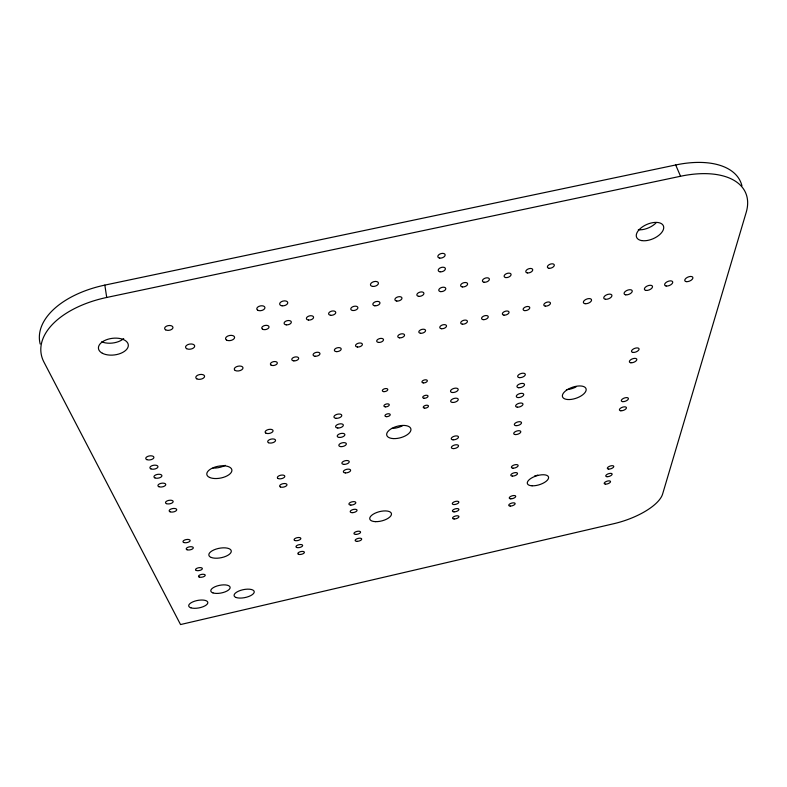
<?xml version="1.0" encoding="UTF-8"?>
<svg xmlns="http://www.w3.org/2000/svg" width="787" height="787" viewBox="0 0 787 787"><rect width="100%" height="100%" fill="white"/><g stroke="black" fill="none" stroke-linecap="round" stroke-linejoin="round"><path stroke-width="1.18" d="M106.717 297.466L680.548 176.258A83.491 44.397 -23.8 0 1 746.184 212.421L662.634 493.961A46.551 18.081 -18.3 0 1 613.899 523.68L180.538 624.553L43.944 362.089A84.239 47.102 -7.3 0 1 106.717 297.466L104.838 285.11L675.689 164.975A83.078 44.78 -24 0 1 741.944 185.86M675.689 164.975L680.548 176.258M40.196 344.037A83.806 47.486 -7.2 0 1 104.838 285.11M656.368 222.544A14.491 7.87 -23.5 0 1 638.316 229.774M123.707 338.587A14.963 8.441 -6.8 0 1 101.68 341.814M537.787 475.073A11.038 4.712 -17.3 0 1 534.491 476.066M575.966 386.988A12.366 5.843 -19 0 1 566.394 389.644M402.57 425.728A12.415 6.03 -14.9 0 1 391.7 428.443M225.259 465.333A12.69 6.099 -10.6 0 1 212.992 468.078M641.592 240.576A14.56 7.801 -23.3 0 0 663.598 228.742A14.56 7.801 -23.3 0 0 644.828 225.416A14.56 7.801 -23.3 0 0 641.592 240.576M102.359 353.255A15.032 8.372 -7 0 0 127.642 347.952A15.032 8.372 -7 0 0 110.121 338.695A15.032 8.372 -7 0 0 102.359 353.255M532.081 485.805A11.077 4.663 -17.3 0 0 548.588 477.876A11.077 4.663 -17.3 0 0 533.153 477.158A11.077 4.663 -17.3 0 0 532.081 485.805M567.486 399.501A12.425 5.784 -19 0 0 586.138 390.145A12.425 5.784 -19 0 0 569.217 388.611A12.425 5.784 -19 0 0 567.486 399.501M375.625 521.653A11.156 4.771 -14.2 0 0 391.473 513.832A11.156 4.771 -14.2 0 0 374.72 513.37A11.156 4.771 -14.2 0 0 375.625 521.653M393.116 438.575A12.464 5.962 -14.9 0 0 410.952 429.348A12.464 5.962 -14.9 0 0 392.379 428.118A12.464 5.962 -14.9 0 0 393.116 438.575M211.31 557.481A11.402 4.811 -11 0 0 230.532 553.133A11.402 4.811 -11 0 0 218.333 548.47A11.402 4.811 -11 0 0 211.31 557.481M209.539 477.424A12.749 6.04 -10.7 0 0 231.063 472.682A12.749 6.04 -10.7 0 0 217.409 466.406A12.749 6.04 -10.7 0 0 209.539 477.424M424.596 408.148A2.705 1.328 -15.7 0 0 428.492 406.102A2.705 1.328 -15.7 0 0 424.498 405.807A2.705 1.328 -15.7 0 0 424.596 408.148M424.104 398.252A2.745 1.358 -15.8 0 0 428.049 396.166A2.745 1.358 -15.8 0 0 423.996 395.851A2.745 1.358 -15.8 0 0 424.104 398.252M386.378 416.657A2.715 1.338 -14.7 0 0 390.234 414.621A2.715 1.338 -14.7 0 0 386.151 414.336A2.715 1.338 -14.7 0 0 386.378 416.657M385.374 406.849A2.754 1.367 -14.8 0 0 389.28 404.764A2.754 1.367 -14.8 0 0 385.148 404.459A2.754 1.367 -14.8 0 0 385.374 406.849M545.293 306.113A3.482 1.83 -19.7 0 0 550.467 303.339A3.482 1.83 -19.7 0 0 545.637 302.72A3.482 1.83 -19.7 0 0 545.293 306.113M524.644 310.609A3.482 1.84 -19.2 0 0 529.789 307.835A3.482 1.84 -19.2 0 0 524.909 307.235A3.482 1.84 -19.2 0 0 524.644 310.609M503.946 315.125A3.482 1.849 -18.6 0 0 509.061 312.35A3.482 1.849 -18.6 0 0 504.123 311.75A3.482 1.849 -18.6 0 0 503.946 315.125M483.179 319.64A3.482 1.859 -18 0 0 488.274 316.876A3.482 1.859 -18 0 0 483.287 316.285A3.482 1.859 -18 0 0 483.179 319.64M462.372 324.175A3.482 1.869 -17.4 0 0 467.429 321.411A3.482 1.869 -17.4 0 0 462.382 320.83A3.482 1.869 -17.4 0 0 462.372 324.175M441.497 328.72A3.482 1.869 -16.8 0 0 446.534 325.956A3.482 1.869 -16.8 0 0 441.428 325.385A3.482 1.869 -16.8 0 0 441.497 328.72M420.573 333.275A3.492 1.879 -16.2 0 0 425.58 330.52A3.492 1.879 -16.2 0 0 420.425 329.96A3.492 1.879 -16.2 0 0 420.573 333.275M399.589 337.839A3.492 1.879 -15.6 0 0 404.567 335.095A3.492 1.879 -15.6 0 0 399.353 334.544A3.492 1.879 -15.6 0 0 399.589 337.839M378.547 342.424A3.492 1.889 -15 0 0 383.505 339.679A3.492 1.889 -15 0 0 378.232 339.138A3.492 1.889 -15 0 0 378.547 342.424M357.455 347.018A3.502 1.889 -14.4 0 0 362.384 344.273A3.502 1.889 -14.4 0 0 357.052 343.742A3.502 1.889 -14.4 0 0 357.455 347.018M336.305 351.622A3.512 1.899 -13.8 0 0 341.204 348.887A3.512 1.899 -13.8 0 0 335.823 348.366A3.512 1.899 -13.8 0 0 336.305 351.622M315.095 356.245A3.512 1.899 -13.1 0 0 319.965 353.501A3.512 1.899 -13.1 0 0 314.525 352.999A3.512 1.899 -13.1 0 0 315.095 356.245M293.826 360.869A3.522 1.899 -12.5 0 0 298.667 358.144A3.522 1.899 -12.5 0 0 293.177 357.642A3.522 1.899 -12.5 0 0 293.826 360.869M271.082 365.109A3.532 1.908 -11.9 0 0 277.073 363.81A3.532 1.908 -11.9 0 0 273.433 361.676A3.532 1.908 -11.9 0 0 271.082 365.109M262.494 329.182A3.689 2.076 -11.6 0 0 268.751 327.845A3.689 2.076 -11.6 0 0 264.914 325.474A3.689 2.076 -11.6 0 0 262.494 329.182M286.271 324.844A3.679 2.076 -12.3 0 0 291.318 321.922A3.679 2.076 -12.3 0 0 285.563 321.312A3.679 2.076 -12.3 0 0 286.271 324.844M308.504 320.053A3.669 2.076 -13.1 0 0 313.57 317.131A3.669 2.076 -13.1 0 0 307.874 316.512A3.669 2.076 -13.1 0 0 308.504 320.053M330.668 315.282A3.66 2.066 -13.8 0 0 335.764 312.36A3.66 2.066 -13.8 0 0 330.137 311.731A3.66 2.066 -13.8 0 0 330.668 315.282M352.763 310.521A3.66 2.066 -14.5 0 0 357.898 307.589A3.66 2.066 -14.5 0 0 352.33 306.95A3.66 2.066 -14.5 0 0 352.763 310.521M374.799 305.779A3.65 2.056 -15.2 0 0 379.973 302.838A3.65 2.056 -15.2 0 0 374.455 302.188A3.65 2.056 -15.2 0 0 374.799 305.779M396.776 301.047A3.65 2.056 -15.9 0 0 401.98 298.106A3.65 2.056 -15.9 0 0 396.53 297.447A3.65 2.056 -15.9 0 0 396.776 301.047M418.694 296.325A3.64 2.046 -16.6 0 0 423.927 293.384A3.64 2.046 -16.6 0 0 418.536 292.705A3.64 2.046 -16.6 0 0 418.694 296.325M440.553 291.613A3.64 2.036 -17.3 0 0 445.806 288.672A3.64 2.036 -17.3 0 0 440.484 287.983A3.64 2.036 -17.3 0 0 440.553 291.613M462.343 286.921A3.64 2.036 -17.9 0 0 467.635 283.969A3.64 2.036 -17.9 0 0 462.363 283.281A3.64 2.036 -17.9 0 0 462.343 286.921M484.074 282.238A3.64 2.027 -18.6 0 0 489.396 279.287A3.64 2.027 -18.6 0 0 484.192 278.588A3.64 2.027 -18.6 0 0 484.074 282.238M505.756 277.575A3.64 2.017 -19.2 0 0 511.097 274.614A3.64 2.017 -19.2 0 0 505.952 273.906A3.64 2.017 -19.2 0 0 505.756 277.575M527.369 272.922A3.64 2.007 -19.9 0 0 532.74 269.961A3.64 2.007 -19.9 0 0 527.654 269.233A3.64 2.007 -19.9 0 0 527.369 272.922M548.913 268.278A3.65 1.997 -20.5 0 0 554.323 265.308A3.65 1.997 -20.5 0 0 549.296 264.58A3.65 1.997 -20.5 0 0 548.913 268.278M190.907 607.82A9.719 3.797 -10.8 0 0 207.247 604.062A9.719 3.797 -10.8 0 0 196.661 600.629A9.719 3.797 -10.8 0 0 190.907 607.82M212.943 592.886A9.828 3.915 -11.1 0 0 229.489 589.099A9.828 3.915 -11.1 0 0 218.973 585.459A9.828 3.915 -11.1 0 0 212.943 592.886M236.198 597.52A10.28 4.053 -11.6 0 0 253.522 593.546A10.28 4.053 -11.6 0 0 242.75 589.778A10.28 4.053 -11.6 0 0 236.198 597.52M666.136 286.025A4.338 2.184 -22.6 0 0 672.718 282.582A4.338 2.184 -22.6 0 0 667.14 281.766A4.338 2.184 -22.6 0 0 666.136 286.025M585.105 303.703A4.309 2.223 -20.7 0 0 591.558 300.27A4.309 2.223 -20.7 0 0 585.725 299.503A4.309 2.223 -20.7 0 0 585.105 303.703M686.254 281.638A4.348 2.164 -23 0 0 692.875 278.185A4.348 2.164 -23 0 0 687.366 277.358A4.348 2.164 -23 0 0 686.254 281.638M605.439 299.267A4.319 2.213 -21.2 0 0 611.932 295.833A4.319 2.213 -21.2 0 0 606.167 295.046A4.319 2.213 -21.2 0 0 605.439 299.267M625.724 294.84A4.329 2.204 -21.6 0 0 632.246 291.397A4.329 2.204 -21.6 0 0 626.541 290.61A4.329 2.204 -21.6 0 0 625.724 294.84M645.96 290.423A4.329 2.194 -22.1 0 0 652.512 286.98A4.329 2.194 -22.1 0 0 646.875 286.183A4.329 2.194 -22.1 0 0 645.96 290.423M439.697 258.097A3.787 2.194 -17.7 0 0 445.157 254.978A3.787 2.194 -17.7 0 0 439.618 254.181A3.787 2.194 -17.7 0 0 439.697 258.097M440.041 271.81A3.728 2.135 -17.5 0 0 445.422 268.76A3.728 2.135 -17.5 0 0 439.972 268.013A3.728 2.135 -17.5 0 0 440.041 271.81M282.09 305.809A4.132 2.391 -12.3 0 0 287.747 302.493A4.132 2.391 -12.3 0 0 281.274 301.755A4.132 2.391 -12.3 0 0 282.09 305.809M372.644 286.419A4.102 2.361 -15.3 0 0 378.439 283.094A4.102 2.361 -15.3 0 0 372.251 282.307A4.102 2.361 -15.3 0 0 372.644 286.419M257.615 310.157A4.142 2.391 -11.5 0 0 264.639 308.661A4.142 2.391 -11.5 0 0 260.32 305.917A4.142 2.391 -11.5 0 0 257.615 310.157M165.644 329.842A4.21 2.391 -8.6 0 0 172.746 328.327A4.21 2.391 -8.6 0 0 168.005 325.651A4.21 2.391 -8.6 0 0 165.644 329.842M186.617 348.68A4.633 2.577 -9.3 0 0 194.438 347.008A4.633 2.577 -9.3 0 0 189.313 344.145A4.633 2.577 -9.3 0 0 186.617 348.68M196.799 378.842A4.456 2.391 -9.8 0 0 204.325 377.209A4.456 2.391 -9.8 0 0 199.436 374.592A4.456 2.391 -9.8 0 0 196.799 378.842M226.518 340.082A4.604 2.577 -10.5 0 0 234.3 338.42A4.604 2.577 -10.5 0 0 229.381 335.518A4.604 2.577 -10.5 0 0 226.518 340.082M235.205 370.48A4.437 2.391 -10.9 0 0 242.701 368.867A4.437 2.391 -10.9 0 0 237.999 366.211A4.437 2.391 -10.9 0 0 235.205 370.48M519.44 377.642A3.984 1.948 -18.1 0 0 525.332 374.582A3.984 1.948 -18.1 0 0 519.715 374.061A3.984 1.948 -18.1 0 0 519.44 377.642M518.712 387.735A3.935 1.899 -18 0 0 524.536 384.735A3.935 1.899 -18 0 0 518.987 384.243A3.935 1.899 -18 0 0 518.712 387.735M517.325 407.164A3.837 1.81 -17.7 0 0 522.991 404.282A3.837 1.81 -17.7 0 0 517.58 403.849A3.837 1.81 -17.7 0 0 517.325 407.164M518.013 397.573A3.886 1.859 -17.9 0 0 523.749 394.631A3.886 1.859 -17.9 0 0 518.279 394.169A3.886 1.859 -17.9 0 0 518.013 397.573M605.498 484.153A3.335 1.348 -18.4 0 0 610.535 481.772A3.335 1.348 -18.4 0 0 606.049 481.575A3.335 1.348 -18.4 0 0 605.498 484.153M512.957 468.167A3.522 1.535 -17 0 0 518.161 465.619A3.522 1.535 -17 0 0 513.173 465.363A3.522 1.535 -17 0 0 512.957 468.167M510.753 498.82A3.364 1.397 -16.7 0 0 515.731 496.43A3.364 1.397 -16.7 0 0 510.96 496.263A3.364 1.397 -16.7 0 0 510.753 498.82M608.636 469.101A3.404 1.407 -18.6 0 0 613.791 466.652A3.404 1.407 -18.6 0 0 609.217 466.416A3.404 1.407 -18.6 0 0 608.636 469.101M633.004 352.428A4.004 1.899 -20.7 0 0 639.074 349.339A4.004 1.899 -20.7 0 0 633.801 348.759A4.004 1.899 -20.7 0 0 633.004 352.428M510.242 506.071A3.335 1.367 -16.7 0 0 515.151 503.71A3.335 1.367 -16.7 0 0 510.438 503.562A3.335 1.367 -16.7 0 0 510.242 506.071M620.825 410.775A3.709 1.643 -19.6 0 0 626.432 408.02A3.709 1.643 -19.6 0 0 621.504 407.617A3.709 1.643 -19.6 0 0 620.825 410.775M512.386 476.096A3.482 1.495 -16.9 0 0 517.531 473.577A3.482 1.495 -16.9 0 0 512.603 473.351A3.482 1.495 -16.9 0 0 512.386 476.096M630.849 362.768A3.955 1.859 -20.5 0 0 636.831 359.748A3.955 1.859 -20.5 0 0 631.617 359.197A3.955 1.859 -20.5 0 0 630.849 362.768M515.997 425.659A3.738 1.722 -17.5 0 0 521.525 422.875A3.738 1.722 -17.5 0 0 516.242 422.501A3.738 1.722 -17.5 0 0 515.997 425.659M515.357 434.572A3.699 1.682 -17.4 0 0 520.817 431.827A3.699 1.682 -17.4 0 0 515.603 431.492A3.699 1.682 -17.4 0 0 515.357 434.572M622.733 401.636A3.748 1.682 -19.8 0 0 628.41 398.832A3.748 1.682 -19.8 0 0 623.422 398.409A3.748 1.682 -19.8 0 0 622.733 401.636M607.052 476.706A3.364 1.377 -18.5 0 0 612.148 474.295A3.364 1.377 -18.5 0 0 607.623 474.079A3.364 1.377 -18.5 0 0 607.052 476.706M383.83 391.641A2.804 1.426 -14.8 0 0 387.804 389.496A2.804 1.426 -14.8 0 0 383.584 389.162A2.804 1.426 -14.8 0 0 383.83 391.641M423.327 382.905A2.794 1.417 -15.9 0 0 427.351 380.76A2.794 1.417 -15.9 0 0 423.219 380.406A2.794 1.417 -15.9 0 0 423.327 382.905M336.167 418.32A4.024 2.007 -13.5 0 0 341.784 415.3A4.024 2.007 -13.5 0 0 335.616 414.887A4.024 2.007 -13.5 0 0 336.167 418.32M337.81 428.01A3.974 1.948 -13.5 0 0 343.348 425.049A3.974 1.948 -13.5 0 0 337.269 424.665A3.974 1.948 -13.5 0 0 337.81 428.01M340.958 446.642A3.876 1.859 -13.6 0 0 346.369 443.799A3.876 1.859 -13.6 0 0 340.446 443.465A3.876 1.859 -13.6 0 0 340.958 446.642M339.404 437.444A3.925 1.899 -13.5 0 0 344.883 434.542A3.925 1.899 -13.5 0 0 338.882 434.188A3.925 1.899 -13.5 0 0 339.404 437.444M454.129 518.977A3.335 1.387 -15.6 0 0 458.969 516.636A3.335 1.387 -15.6 0 0 454.109 516.518A3.335 1.387 -15.6 0 0 454.129 518.977M350.854 505.077A3.561 1.564 -13.6 0 0 355.832 502.559A3.561 1.564 -13.6 0 0 350.422 502.401A3.561 1.564 -13.6 0 0 350.854 505.077M355.813 534.403A3.404 1.426 -13.7 0 0 360.584 532.042A3.404 1.426 -13.7 0 0 355.419 531.953A3.404 1.426 -13.7 0 0 355.813 534.403M453.932 504.556A3.414 1.446 -15.7 0 0 458.88 502.136A3.414 1.446 -15.7 0 0 453.912 501.978A3.414 1.446 -15.7 0 0 453.932 504.556M452.417 392.516A3.994 1.977 -16.5 0 0 458.211 389.476A3.994 1.977 -16.5 0 0 452.397 388.994A3.994 1.977 -16.5 0 0 452.417 392.516M356.983 541.338A3.364 1.397 -13.7 0 0 361.705 539.006A3.364 1.397 -13.7 0 0 356.6 538.938A3.364 1.397 -13.7 0 0 356.983 541.338M453.174 448.6A3.699 1.702 -16 0 0 458.546 445.875A3.699 1.702 -16 0 0 453.155 445.56A3.699 1.702 -16 0 0 453.174 448.6M352.133 512.662A3.522 1.525 -13.6 0 0 357.062 510.183A3.522 1.525 -13.6 0 0 351.71 510.045A3.522 1.525 -13.6 0 0 352.133 512.662M452.545 402.462A3.945 1.928 -16.4 0 0 458.27 399.481A3.945 1.928 -16.4 0 0 452.525 399.029A3.945 1.928 -16.4 0 0 452.545 402.462M343.958 464.369A3.778 1.761 -13.6 0 0 349.241 461.625A3.778 1.761 -13.6 0 0 343.476 461.349A3.778 1.761 -13.6 0 0 343.958 464.369M345.404 472.908A3.728 1.722 -13.6 0 0 350.628 470.203A3.728 1.722 -13.6 0 0 344.932 469.957A3.728 1.722 -13.6 0 0 345.404 472.908M453.056 439.825A3.748 1.741 -16.1 0 0 458.496 437.051A3.748 1.741 -16.1 0 0 453.037 436.716A3.748 1.741 -16.1 0 0 453.056 439.825M454.03 511.855A3.374 1.417 -15.6 0 0 458.929 509.464A3.374 1.417 -15.6 0 0 454.01 509.327A3.374 1.417 -15.6 0 0 454.03 511.855M146.756 459.608A4.142 2.017 -8.9 0 0 153.721 458.064A4.142 2.017 -8.9 0 0 148.999 455.998A4.142 2.017 -8.9 0 0 146.756 459.608M150.897 468.875A4.092 1.968 -9.1 0 0 157.774 467.35A4.092 1.968 -9.1 0 0 153.131 465.343A4.092 1.968 -9.1 0 0 150.897 468.875M158.866 486.7A3.984 1.869 -9.4 0 0 165.565 485.215A3.984 1.869 -9.4 0 0 161.069 483.326A3.984 1.869 -9.4 0 0 158.866 486.7M154.931 477.906A4.033 1.918 -9.2 0 0 161.719 476.401A4.033 1.918 -9.2 0 0 157.144 474.453A4.033 1.918 -9.2 0 0 154.931 477.906M298.43 554.284A3.384 1.407 -12.6 0 0 304.146 552.966A3.384 1.407 -12.6 0 0 300.762 551.589A3.384 1.407 -12.6 0 0 298.43 554.284M183.804 542.518A3.65 1.574 -10.2 0 0 189.942 541.131A3.65 1.574 -10.2 0 0 185.909 539.616A3.65 1.574 -10.2 0 0 183.804 542.518M196.307 570.486A3.482 1.436 -10.6 0 0 202.161 569.149A3.482 1.436 -10.6 0 0 198.354 567.801A3.482 1.436 -10.6 0 0 196.307 570.486M294.722 540.492A3.463 1.466 -12.5 0 0 300.575 539.154A3.463 1.466 -12.5 0 0 297.102 537.688A3.463 1.466 -12.5 0 0 294.722 540.492M265.917 433.155A4.063 2.017 -11.8 0 0 272.784 431.64A4.063 2.017 -11.8 0 0 268.593 429.476A4.063 2.017 -11.8 0 0 265.917 433.155M199.259 577.097A3.443 1.407 -10.7 0 0 205.043 575.769A3.443 1.407 -10.7 0 0 201.285 574.461A3.443 1.407 -10.7 0 0 199.259 577.097M280.349 486.937A3.758 1.731 -12.2 0 0 286.704 485.51A3.758 1.731 -12.2 0 0 282.877 483.71A3.758 1.731 -12.2 0 0 280.349 486.937M187.04 549.759A3.601 1.535 -10.3 0 0 193.1 548.382A3.601 1.535 -10.3 0 0 189.126 546.906A3.601 1.535 -10.3 0 0 187.04 549.759M268.485 442.707A4.004 1.958 -11.8 0 0 275.253 441.202A4.004 1.958 -11.8 0 0 271.131 439.107A4.004 1.958 -11.8 0 0 268.485 442.707M166.431 503.641A3.876 1.771 -9.7 0 0 172.963 502.185A3.876 1.771 -9.7 0 0 168.605 500.414A3.876 1.771 -9.7 0 0 166.431 503.641M170.081 511.806A3.827 1.731 -9.8 0 0 176.524 510.36A3.827 1.731 -9.8 0 0 172.235 508.638A3.827 1.731 -9.8 0 0 170.081 511.806M278.096 478.526A3.807 1.771 -12.1 0 0 284.53 477.079A3.807 1.771 -12.1 0 0 280.644 475.23A3.807 1.771 -12.1 0 0 278.096 478.526M296.601 547.467A3.423 1.436 -12.5 0 0 302.375 546.139A3.423 1.436 -12.5 0 0 298.952 544.712A3.423 1.436 -12.5 0 0 296.601 547.467"/></g></svg>
